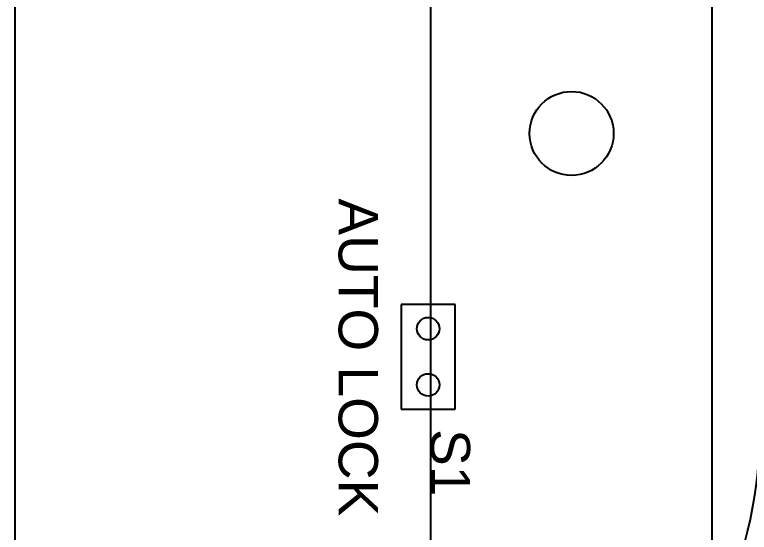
# Model space of a CAD drawing. Header units: inches. Extents: x 1.3 to 19.8, y 1.7 to 13.
# Drawn here: x 12.982 to 14.288, y 5.663 to 6.583 of the extents above; entities that cross this region are included whole.
import ezdxf

# ---------------------------------------------------------------- set-up
doc = ezdxf.new("R2010")
doc.units = ezdxf.units.IN
doc.header["$MEASUREMENT"] = 0
for name, color, linetype in [('45-1523-1', 80, 'Continuous'), ('Clamp', 30, 'Continuous'), ('Panel', 1, 'Continuous'), ('Solenoid', 6, 'Continuous'), ('Text', 50, 'Continuous')]:
    doc.layers.add(name, color=color, linetype=linetype)
doc.styles.get("Standard").update_dxf_attribs({"font": 'arial.ttf'})

msp = doc.modelspace()

# ---------------------------------------------------------------- linework, layer by layer
at = {"layer": '45-1523-1'}
for p, q in [((12.9815, 11.0022), (12.9815, 3.2522)), ((13.6685, 6.0682), (13.6685, 5.8822)), ((13.7645, 6.0682), (13.6685, 6.0682)), ((13.7645, 5.8822), (13.7645, 6.0682)), ((13.6685, 5.8822), (13.7645, 5.8822))]:
    msp.add_line(p, q, dxfattribs=at)
for centre in [(13.7165, 6.0252), (13.7165, 5.9252)]:
    msp.add_circle(centre, 0.02, dxfattribs=at)
at = {"layer": 'Clamp'}
msp.add_arc((13.5565, 5.8453), 0.75, 311.321, 0, dxfattribs=at)
at = {"layer": 'Panel'}
msp.add_circle((13.9715, 6.3722), 0.0747, dxfattribs=at)
at = {"layer": 'Solenoid'}
for p, q in [((13.7215, 4.2372), (13.7215, 7.2572)), ((14.2215, 4.2372), (14.2215, 7.2572))]:
    msp.add_line(p, q, dxfattribs=at)

# ---------------------------------------------------------------- texts
at = {"layer": 'Text'}
for s, p in [('AUTO LOCK', (13.5574, 6.2567)), ('S1', (13.7211, 5.8467))]:
    msp.add_text(s, height=0.07, rotation=270, dxfattribs=at).set_placement(p)

doc.saveas('drawing.dxf')
